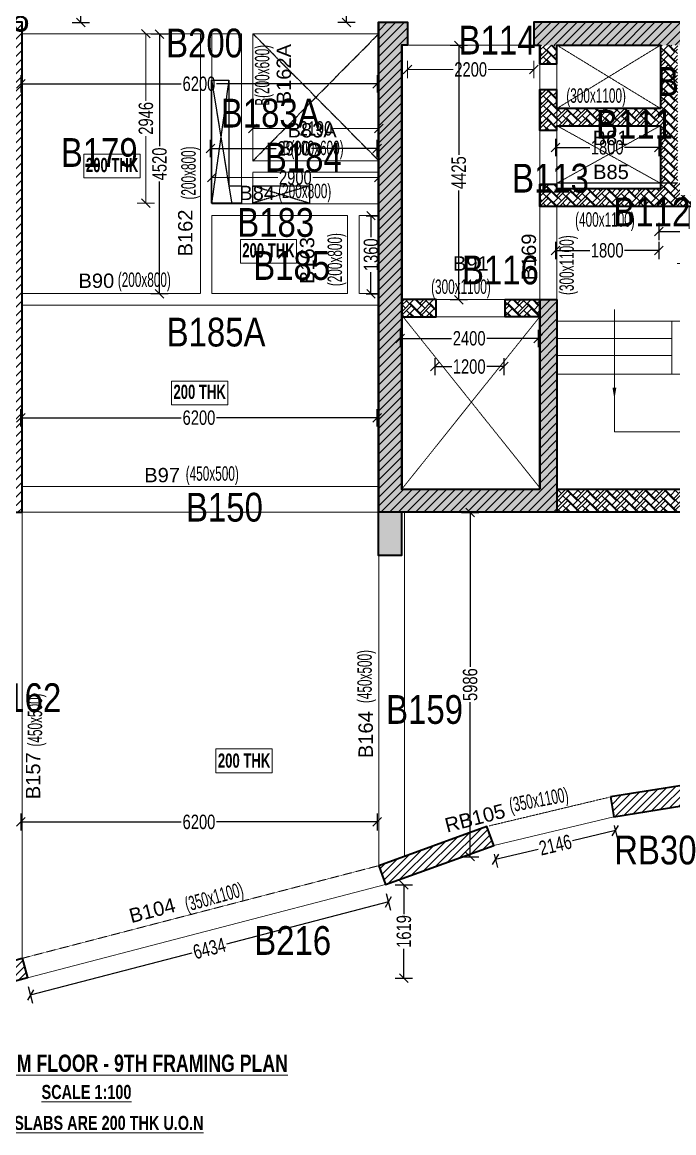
# Model space of a CAD drawing. Header units: millimetres. Extents: x 1 to 72184, y 68 to 60126.
# Drawn here: x 35410 to 46742, y 342 to 19661 of the extents above; entities that cross this region are included whole.
import ezdxf
from ezdxf.enums import TextEntityAlignment as Align

# ---------------------------------------------------------------- set-up
doc = ezdxf.new("R2010")
doc.units = ezdxf.units.MM
doc.linetypes.add('HIDDEN', pattern=[0.375, 0.25, -0.125])
for name, color, linetype, lineweight in [('A-ANNO-DIMS', 8, 'Continuous', 15), ('A-DETL-MISC', 35, 'Continuous', 15), ('A-FLOR-IDEN', 11, 'Continuous', 9), ('A-HIDD-ABVE', 8, 'HIDDEN', 20), ('G-ANNO-TEXT', 231, 'Continuous', 9), ('S-BEAM', 7, 'Continuous', 18), ('S-BEAM-IDEN', 2, 'Continuous', 9), ('S-COL HATCH', 9, 'Continuous', 0), ('S-COLS', 5, 'Continuous', 35)]:
    doc.layers.add(name, color=color, linetype=linetype, lineweight=lineweight)
for name, color, linetype in [('Abhinav working', 6, 'Continuous'), ('Beam Nos', 7, 'Continuous'), ('changes', 7, 'Continuous'), ('CUTOUT', 4, 'Continuous')]:
    doc.layers.add(name, color=color, linetype=linetype)
doc.styles.add('Dim.s & Anno.(Misc.)', font='ARIALN.TTF')
doc.styles.add('SC-BBS1', font='SansSerif')
doc.styles.add('SOBHA', font='swisscl.ttf')
doc.styles.add('Swis721 LtCn BT', font='swisscl.ttf', dxfattribs={"width": 0.9, "height": 233.355162})
doc.styles.add('Swis721 LtCn BT_2', font='swisscl.ttf', dxfattribs={"height": 244.992296})
doc.styles.add('Swis721 LtCn BT_B', font='', dxfattribs={"width": 0.9, "height": 246.918336})
doc.styles.get('Swis721 LtCn BT_B').set_extended_font_data('Swis721 LtCn BT', bold=True)
doc.dimstyles.new('A-GFC-100', dxfattribs={"dimscale": 100, "dimtxt": 1.75, "dimasz": 1.5, "dimexe": 1.5, "dimexo": 0, "dimgap": 1, "dimtad": 1, "dimdsep": 46, "dimtxsty": 'Dim.s & Anno.(Misc.)', "dimblk": 'ARCHTICK', "dimcen": 0, "dimdle": 1.5, "dimclrd": 256, "dimclre": 8, "dimclrt": 6, "dimazin": 2, "dimtfac": 1, "dimtix": 1, "dimtmove": 2, "dimatfit": 3, "dimfxl": 1, "dimtolj": 1, "dimlwd": -1, "dimlwe": 9, "dimarcsym": 0})
doc.dimstyles.new('S-100', dxfattribs={"dimscale": 100, "dimtxt": 2.5, "dimasz": 1.5, "dimexe": 1.5, "dimexo": 1.5, "dimgap": 0.1, "dimtad": 0, "dimdec": 0, "dimrnd": 0.0005, "dimzin": 0, "dimdsep": 46, "dimtxsty": 'SOBHA', "dimblk": 'OBLIQUE', "dimcen": 0.09, "dimclrd": 8, "dimclre": 8, "dimclrt": 6, "dimadec": 0, "dimazin": 0, "dimtfac": 1, "dimtdec": 0, "dimtofl": 0, "dimtmove": 0, "dimatfit": 3, "dimfxl": 1.5, "dimfxlon": 1, "dimtolj": 1, "dimtzin": 0, "dimlwd": -1, "dimlwe": -1, "dimarcsym": 0})
pattern_1 = [(45, (-31699446.87, 20890861.25), (-75.1300955, 75.1300955), [])]
pattern_2 = [(45, (-31794446.86, 20734809.75), (0, 169.7056275), [360, -120]), (135, (-31794362, 20734894.6), (1e-14, 169.7056275), [360, -120])]
pattern_3 = [(45, (-31802317.5, 20729084.55), (0, 169.7056275), [360, -120]), (135, (-31802232.65, 20729169.4), (1e-14, 169.7056275), [360, -120])]
pattern_4 = [(45, (-31215772.29, 20872216.62), (-66.29126074, 66.29126074), [])]

# ---------------------------------------------------------------- blocks, each defined once
blk = doc.blocks.new('A$Cd226b1b4')
at = {"layer": 'S-COL HATCH', "transparency": 33554687}
h = blk.add_hatch(dxfattribs=at)
h.set_pattern_fill('ANSI31', color=256, scale=850)
h.set_pattern_definition(pattern_1)
h.paths.add_polyline_path([(20725, 3700), (20425, 3700), (20425, 400), (20425, 0), (23125, 0), (23525, 0), (23525, 400), (23525, 400), (23525, 8525), (23025, 8525), (23025, 8125), (23125, 8125), (23125, 400), (23125, 400), (20725, 400), (20725, 400)])
h = blk.add_hatch(dxfattribs=at)
h.set_pattern_fill('ANSI31', color=256, scale=850)
h.set_pattern_definition(pattern_1)
h.paths.add_polyline_path([(32525, 3700), (32825, 3700), (32825, 400), (32825, 0), (30125, 0), (29725, 0), (29725, 400), (29725, 400), (29725, 8525), (30225, 8525), (30225, 8125), (30125, 8125), (30125, 400), (30125, 400), (32525, 400), (32525, 400)])
h = blk.add_hatch(dxfattribs=at)
h.set_pattern_fill('ANSI31', color=256, scale=850)
h.set_pattern_definition(pattern_1)
h.paths.add_polyline_path([(36195, 8525), (32425, 8525), (32425, 8125), (36195, 8125)])
at = {"layer": 'S-COL HATCH'}
h = blk.add_hatch(dxfattribs=at)
h.set_pattern_fill('AR-HBONE', color=256, scale=30)
h.set_pattern_definition(pattern_2)
h.paths.add_polyline_path([(34925, 8125), (34625, 8125), (34625, 7025), (32825, 7025), (32825, 7350), (32525, 7350), (32525, 6648), (32825, 6648), (32825, 6725), (34625, 6725), (34625, 5625), (32825, 5625), (32825, 5703), (32525, 5703), (32525, 5325), (37145, 5325), (37145, 5725), (34925, 5725)])
h = blk.add_hatch(dxfattribs=at)
h.set_pattern_fill('AR-HBONE', color=256, scale=30)
h.set_pattern_definition(pattern_2)
h.paths.add_polyline_path([(32825, 8125), (32525, 8125), (32525, 7800), (32825, 7800)])
h = blk.add_hatch(dxfattribs=at)
h.set_pattern_fill('AR-HBONE', color=256, scale=30)
h.set_pattern_definition([(45, (-31794446.86, 20682880.75), (0, 169.7056275), [360, -120]), (135, (-31794362, 20682965.6), (1e-14, 169.7056275), [360, -120])])
h.paths.add_polyline_path([(32525, 3400), (32525, 3700), (31925, 3700), (31925, 3400)])
h.paths.add_polyline_path([(30725, 3400), (30725, 3700), (30125, 3700), (30125, 3400)])
h = blk.add_hatch(dxfattribs=at)
h.set_pattern_fill('AR-HBONE', color=256, scale=30)
h.set_pattern_definition(pattern_2)
h.paths.add_polyline_path([(40425, 400), (32825, 400), (32825, 0), (40425, 0)])
at = {"layer": 'S-COLS'}
for p, q in [((32525, 3700), (32525, 400)), ((32825, 3700), (32825, 400)), ((32825, 400), (32825, 0))]:
    blk.add_line(p, q, dxfattribs=at)
at = {"layer": 'S-COLS', "elevation": 0}
for points in [[(23525, 400), (23525, 8525), (23025, 8525), (23025, 8125), (23125, 8125), (23125, 400), (20725, 400)], [(29725, 400), (29725, 8525), (30225, 8525), (30225, 8125), (30125, 8125), (30125, 400), (32525, 400)], [(36195, 8525), (32425, 8525), (32425, 8125), (32525, 8125), (32525, 7800), (32825, 7800), (32825, 8125), (33725, 8125), (34625, 8125), (34625, 7025), (32825, 7025), (32825, 7350), (32525, 7350), (32525, 6648), (32825, 6648), (32825, 6725), (34625, 6725), (34625, 5625), (33725, 5625), (32825, 5625), (32825, 5703), (32525, 5703), (32525, 5325), (34625, 5325), (34625, 5325), (45779, 5325)], [(30125, 3400), (30725, 3400), (30725, 3700), (30125, 3700)], [(32525, 3400), (31925, 3400), (31925, 3700), (32825, 3700)], [(23125, 0), (23125, 0), (23525, 0), (23525, 400)], [(30125, 0), (30125, 0), (29725, 0), (29725, 400)], [(32825, 400), (40425, 400), (40425, 0), (30125, 0)]]:
    blk.add_lwpolyline(points, dxfattribs=at)
blk = doc.blocks.new('A$Cbe320e20')
at = {"layer": 'S-COL HATCH', "transparency": 33554687}
h = blk.add_hatch(color=256, dxfattribs=at)
h.dxf.hatch_style = 1
h.paths.add_polyline_path([(24654, -2025), (24954, -2025), (24954, -5325), (24954, -5725), (22254, -5725), (22254, -6475), (21854, -6475), (21854, -5325), (21854, -5325), (21854, 2800), (22354, 2800), (22354, 2400), (22254, 2400), (22254, -5325), (22254, -5325), (24654, -5325), (24654, -5325)])
h = blk.add_hatch(color=256, dxfattribs=at)
h.dxf.hatch_style = 1
h.paths.add_polyline_path([(28324, 2800), (24554, 2800), (24554, 2400), (28324, 2400)])
at = {"layer": 'S-COL HATCH'}
h = blk.add_hatch(dxfattribs=at)
h.set_pattern_fill('AR-HBONE', color=256, scale=30)
h.set_pattern_definition(pattern_3)
h.paths.add_polyline_path([(27054, 2400), (26754, 2400), (26754, 1300), (24954, 1300), (24954, 1625), (24654, 1625), (24654, 922), (24954, 922), (24954, 1000), (26754, 1000), (26754, -100), (24954, -100), (24954, -23), (24654, -23), (24654, -400), (29274, -400), (29274, 0), (27054, 0)])
h = blk.add_hatch(dxfattribs=at)
h.set_pattern_fill('AR-HBONE', color=256, scale=30)
h.set_pattern_definition(pattern_3)
h.paths.add_polyline_path([(24954, 2400), (24654, 2400), (24654, 2075), (24954, 2075)])
h = blk.add_hatch(dxfattribs=at)
h.set_pattern_fill('AR-HBONE', color=256, scale=30)
h.set_pattern_definition([(45, (-31802317.5, 20677155.55), (0, 169.7056275), [360, -120]), (135, (-31802232.65, 20677240.4), (1e-14, 169.7056275), [360, -120])])
h.paths.add_polyline_path([(24654, -2325), (24654, -2025), (24054, -2025), (24054, -2325)])
h.paths.add_polyline_path([(22854, -2325), (22854, -2025), (22254, -2025), (22254, -2325)])
h = blk.add_hatch(dxfattribs=at)
h.set_pattern_fill('AR-HBONE', color=256, scale=30)
h.set_pattern_definition(pattern_3)
h.paths.add_polyline_path([(32554, -5325), (24954, -5325), (24954, -5725), (32554, -5725)])
at = {"layer": 'S-COLS'}
for p, q in [((24654, -2025), (24654, -5325)), ((24954, -2025), (24954, -5325)), ((24954, -5325), (24954, -5725))]:
    blk.add_line(p, q, dxfattribs=at)
for points in [[(21854, -5325), (21854, 2800), (22354, 2800), (22354, 2400), (22254, 2400), (22254, -5325), (24654, -5325)], [(28324, 2800), (24554, 2800), (24554, 2400), (24654, 2400), (24654, 2075), (24954, 2075), (24954, 2400), (25854, 2400), (26754, 2400), (26754, 1300), (24954, 1300), (24954, 1625), (24654, 1625), (24654, 922), (24954, 922), (24954, 1000), (26754, 1000), (26754, -100), (25854, -100), (24954, -100), (24954, -23), (24654, -23), (24654, -400), (26754, -400), (26754, -400), (37909, -400)], [(22254, -2325), (22854, -2325), (22854, -2025), (22254, -2025)], [(24654, -2325), (24054, -2325), (24054, -2025), (24954, -2025)], [(22254, -5725), (22254, -6475), (21854, -6475), (21854, -5325)], [(24954, -5325), (32554, -5325), (32554, -5725), (22254, -5725)]]:
    blk.add_lwpolyline(points, dxfattribs=at)
blk = doc.blocks.new('_ARCHTICK')
at = {"color": 0, "linetype": 'ByBlock', "const_width": 0.15}
blk.add_lwpolyline([(-0.5, -0.5), (0.5, 0.5)], dxfattribs=at)
blk = doc.blocks.new('A$Cf6edaa24')
at = {"layer": 'CUTOUT', "color": 8, "linetype": 'HIDDEN'}
for p, q in [((25325, -6245), (24340, -6545)), ((24340, -6245), (25325, -6545))]:
    blk.add_line(p, q, dxfattribs=at)
at = {"layer": 'CUTOUT', "elevation": 0}
blk.add_lwpolyline([(23620, -4405), (23920, -4405), (23920, -6245), (24140, -6245), (24140, -6545), (23620, -6545), (23620, -4405)], dxfattribs=at)
at = {"layer": 'CUTOUT', "color": 8, "linetype": 'HIDDEN', "elevation": 0}
for points in [[(23620, -4405), (23969, -6545)], [(23920, -4405), (23620, -6545)]]:
    blk.add_lwpolyline(points, dxfattribs=at)
at = {"layer": 'CUTOUT', "elevation": 0}
blk.add_lwpolyline([(24340, -6245), (25325, -6245), (25325, -6545), (24340, -6545)], close=True, dxfattribs=at)
blk = doc.blocks.new('_OBLIQUE')
at = {"color": 0, "linetype": 'ByBlock'}
blk.add_line((-0.5, -0.5), (0.5, 0.5), dxfattribs=at)
blk = doc.blocks.new('*D368')
at = {"layer": 'Abhinav working', "color": 8, "transparency": 16777216}
for p, q in [((46484, 16171), (46484, 15871)), ((49004, 16171), (49004, 15871)), ((46484, 16021), (47437, 16021)), ((49004, 16021), (48050, 16021))]:
    blk.add_line(p, q, dxfattribs=at)
at = {"layer": 'Defpoints', "color": 0, "transparency": 16777216}
for p in [(46484, 16456), (49004, 16456), (49004, 16021)]:
    blk.add_point(p, dxfattribs=at)
at = {"layer": 'Abhinav working', "color": 8, "transparency": 16777216, "xscale": 150, "yscale": 150, "zscale": 150, "rotation": 180}
blk.add_blockref('_OBLIQUE', (46484, 16021), dxfattribs=at)
at = {"layer": 'Abhinav working', "color": 8, "transparency": 16777216, "xscale": 150, "yscale": 150, "zscale": 150}
blk.add_blockref('_OBLIQUE', (49004, 16021), dxfattribs=at)
at = {"layer": 'Abhinav working', "color": 6, "transparency": 16777216, "insert": (47744, 16021), "char_height": 250, "attachment_point": 5, "style": 'SOBHA'}
blk.add_mtext('\\A1;2520', dxfattribs=at)
blk = doc.blocks.new('*D370')
at = {"layer": 'Abhinav working', "color": 8, "transparency": 16777216}
for p, q in [((44684, 17634), (44684, 17334)), ((46484, 17634), (46484, 17334)), ((44684, 17484), (45280, 17484)), ((46484, 17484), (45888, 17484))]:
    blk.add_line(p, q, dxfattribs=at)
at = {"layer": 'Defpoints', "color": 0, "transparency": 16777216}
for p in [(44684, 17856), (46484, 17856), (46484, 17484)]:
    blk.add_point(p, dxfattribs=at)
at = {"layer": 'Abhinav working', "color": 8, "transparency": 16777216, "xscale": 150, "yscale": 150, "zscale": 150, "rotation": 180}
blk.add_blockref('_OBLIQUE', (44684, 17484), dxfattribs=at)
at = {"layer": 'Abhinav working', "color": 8, "transparency": 16777216, "xscale": 150, "yscale": 150, "zscale": 150}
blk.add_blockref('_OBLIQUE', (46484, 17484), dxfattribs=at)
at = {"layer": 'Abhinav working', "color": 6, "transparency": 16777216, "insert": (45584, 17484), "char_height": 250, "attachment_point": 5, "style": 'SOBHA'}
blk.add_mtext('\\A1;1800', dxfattribs=at)
blk = doc.blocks.new('*D371')
at = {"layer": 'Abhinav working', "color": 8, "transparency": 16777216}
for p, q in [((44684, 15842), (44684, 15542)), ((46484, 15842), (46484, 15542)), ((44684, 15692), (45280, 15692)), ((46484, 15692), (45888, 15692))]:
    blk.add_line(p, q, dxfattribs=at)
at = {"layer": 'Defpoints', "color": 0, "transparency": 16777216}
for p in [(44684, 16456), (46484, 16456), (46484, 15692)]:
    blk.add_point(p, dxfattribs=at)
at = {"layer": 'Abhinav working', "color": 8, "transparency": 16777216, "xscale": 150, "yscale": 150, "zscale": 150, "rotation": 180}
blk.add_blockref('_OBLIQUE', (44684, 15692), dxfattribs=at)
at = {"layer": 'Abhinav working', "color": 8, "transparency": 16777216, "xscale": 150, "yscale": 150, "zscale": 150}
blk.add_blockref('_OBLIQUE', (46484, 15692), dxfattribs=at)
at = {"layer": 'Abhinav working', "color": 6, "transparency": 16777216, "insert": (45584, 15692), "char_height": 250, "attachment_point": 5, "style": 'SOBHA'}
blk.add_mtext('\\A1;1800', dxfattribs=at)
blk = doc.blocks.new('*D372')
at = {"layer": 'Abhinav working', "color": 8, "transparency": 16777216}
for p, q in [((43153, 19256), (42853, 19256)), ((43003, 19256), (43003, 17352)), ((43003, 14831), (43003, 16736)), ((43153, 14831), (42853, 14831))]:
    blk.add_line(p, q, dxfattribs=at)
at = {"layer": 'Defpoints', "color": 0, "transparency": 16777216}
for p in [(44684, 19256), (43003, 14831), (44684, 14831)]:
    blk.add_point(p, dxfattribs=at)
at = {"layer": 'Abhinav working', "color": 8, "transparency": 16777216, "xscale": 150, "yscale": 150, "zscale": 150}
for p, rotation in [((43003, 19256), 90), ((43003, 14831), 270)]:
    blk.add_blockref('_OBLIQUE', p, dxfattribs=dict(at, rotation=rotation))
at = {"layer": 'Abhinav working', "color": 6, "transparency": 16777216, "insert": (43003, 17044), "char_height": 250, "attachment_point": 5, "rotation": 90, "style": 'SOBHA'}
blk.add_mtext('\\A1;4425', dxfattribs=at)
blk = doc.blocks.new('*D373')
at = {"layer": 'Abhinav working', "color": 8, "transparency": 16777216}
for p, q in [((41984, 14311), (41984, 14011)), ((44384, 14311), (44384, 14011)), ((41984, 14161), (42877, 14161)), ((44384, 14161), (43490, 14161))]:
    blk.add_line(p, q, dxfattribs=at)
at = {"layer": 'Defpoints', "color": 0, "transparency": 16777216}
for p in [(41984, 14831), (44384, 14831), (44384, 14161)]:
    blk.add_point(p, dxfattribs=at)
at = {"layer": 'Abhinav working', "color": 8, "transparency": 16777216, "xscale": 150, "yscale": 150, "zscale": 150}
for p, rotation in [((41984, 14161), 180.0002046382624), ((44384, 14161), 0.0002046382623449)]:
    blk.add_blockref('_OBLIQUE', p, dxfattribs=dict(at, rotation=rotation))
at = {"layer": 'Abhinav working', "color": 6, "transparency": 16777216, "insert": (43184, 14161), "char_height": 250, "attachment_point": 5, "rotation": 0.0002, "style": 'SOBHA'}
blk.add_mtext('\\A1;2400', dxfattribs=at)
blk = doc.blocks.new('*D399')
at = {"layer": 'Abhinav working', "color": 8, "transparency": 16777216}
for p, q in [((35384, 12631), (35384, 12931)), ((35384, 12781), (38177, 12781)), ((41584, 12781), (38791, 12781)), ((41584, 12631), (41584, 12931))]:
    blk.add_line(p, q, dxfattribs=at)
at = {"layer": 'Defpoints', "color": 0, "transparency": 16777216}
for p in [(41584, 12781), (35384, 11581), (41584, 11581)]:
    blk.add_point(p, dxfattribs=at)
at = {"layer": 'Abhinav working', "color": 8, "transparency": 16777216, "xscale": 150, "yscale": 150, "zscale": 150, "rotation": 180}
blk.add_blockref('_OBLIQUE', (35384, 12781), dxfattribs=at)
at = {"layer": 'Abhinav working', "color": 8, "transparency": 16777216, "xscale": 150, "yscale": 150, "zscale": 150}
blk.add_blockref('_OBLIQUE', (41584, 12781), dxfattribs=at)
at = {"layer": 'Abhinav working', "color": 6, "transparency": 16777216, "insert": (38484, 12781), "char_height": 250, "attachment_point": 5, "style": 'SOBHA'}
blk.add_mtext('\\A1;6200', dxfattribs=at)
blk = doc.blocks.new('*D403')
at = {"layer": 'Abhinav working', "color": 8, "transparency": 16777216}
for p, q in [((43051, 11131), (43351, 11131)), ((43201, 11131), (43201, 8445)), ((43201, 5145), (43201, 7831)), ((43051, 5145), (43351, 5145))]:
    blk.add_line(p, q, dxfattribs=at)
at = {"layer": 'Defpoints', "color": 0, "transparency": 16777216}
for p in [(42034, 11131), (43201, 11131), (42034, 5145, 0)]:
    blk.add_point(p, dxfattribs=at)
at = {"layer": 'Abhinav working', "color": 8, "transparency": 16777216, "xscale": 150, "yscale": 150, "zscale": 150}
for p, rotation in [((43201, 11131), 90), ((43201, 5145), 270)]:
    blk.add_blockref('_OBLIQUE', p, dxfattribs=dict(at, rotation=rotation))
at = {"layer": 'Abhinav working', "color": 6, "transparency": 16777216, "insert": (43201, 8138), "char_height": 250, "attachment_point": 5, "rotation": 90, "style": 'SOBHA'}
blk.add_mtext('\\A1;5986', dxfattribs=at)
blk = doc.blocks.new('*D404')
at = {"layer": 'Abhinav working', "color": 8, "transparency": 16777216}
for p, q in [((35384, 5899), (35384, 5599)), ((41584, 5899), (41584, 5599)), ((35384, 5749), (38177, 5749)), ((41584, 5749), (38791, 5749))]:
    blk.add_line(p, q, dxfattribs=at)
at = {"layer": 'Defpoints', "color": 0, "transparency": 16777216}
for p in [(35384, 6281), (41584, 6281), (35384, 5749)]:
    blk.add_point(p, dxfattribs=at)
at = {"layer": 'Abhinav working', "color": 8, "transparency": 16777216, "xscale": 150, "yscale": 150, "zscale": 150, "rotation": 180}
blk.add_blockref('_OBLIQUE', (35384, 5749), dxfattribs=at)
at = {"layer": 'Abhinav working', "color": 8, "transparency": 16777216, "xscale": 150, "yscale": 150, "zscale": 150}
blk.add_blockref('_OBLIQUE', (41584, 5749), dxfattribs=at)
at = {"layer": 'Abhinav working', "color": 6, "transparency": 16777216, "insert": (38484, 5749), "char_height": 250, "attachment_point": 5, "style": 'SOBHA'}
blk.add_mtext('\\A1;6200', dxfattribs=at)
blk = doc.blocks.new('*D418')
at = {"layer": 'Abhinav working', "color": 8, "transparency": 16777216}
for p, q in [((36280, 21656), (36580, 21656)), ((36430, 21656), (36430, 20963)), ((36430, 19656), (36430, 20350)), ((36280, 19656), (36580, 19656))]:
    blk.add_line(p, q, dxfattribs=at)
at = {"layer": 'Defpoints', "color": 0, "transparency": 16777216}
for p in [(35384, 21656), (36430, 21656), (35384, 19656)]:
    blk.add_point(p, dxfattribs=at)
at = {"layer": 'Abhinav working', "color": 8, "transparency": 16777216, "xscale": 150, "yscale": 150, "zscale": 150}
for p, rotation in [((36430, 21656), 90), ((36430, 19656), 270)]:
    blk.add_blockref('_OBLIQUE', p, dxfattribs=dict(at, rotation=rotation))
at = {"layer": 'Abhinav working', "color": 6, "transparency": 16777216, "insert": (36430, 20656), "char_height": 250, "attachment_point": 5, "rotation": 90, "style": 'SOBHA'}
blk.add_mtext('\\A1;2000', dxfattribs=at)
blk = doc.blocks.new('*D419')
at = {"layer": 'Abhinav working', "color": 8, "transparency": 16777216}
for p, q in [((35384, 18739), (35384, 18439)), ((35384, 18589), (38177, 18589)), ((41584, 18589), (38791, 18589)), ((41584, 18739), (41584, 18439))]:
    blk.add_line(p, q, dxfattribs=at)
at = {"layer": 'Defpoints', "color": 0, "transparency": 16777216}
for p in [(35384, 19206), (41584, 19206), (41584, 18589)]:
    blk.add_point(p, dxfattribs=at)
at = {"layer": 'Abhinav working', "color": 8, "transparency": 16777216, "xscale": 150, "yscale": 150, "zscale": 150, "rotation": 180}
blk.add_blockref('_OBLIQUE', (35384, 18589), dxfattribs=at)
at = {"layer": 'Abhinav working', "color": 8, "transparency": 16777216, "xscale": 150, "yscale": 150, "zscale": 150}
blk.add_blockref('_OBLIQUE', (41584, 18589), dxfattribs=at)
at = {"layer": 'Abhinav working', "color": 6, "transparency": 16777216, "insert": (38484, 18589), "char_height": 250, "attachment_point": 5, "style": 'SOBHA'}
blk.add_mtext('\\A1;6200', dxfattribs=at)
blk = doc.blocks.new('*D420')
at = {"layer": 'Abhinav working', "color": 8, "transparency": 16777216}
for p, q in [((41201, 21656), (40901, 21656)), ((41051, 21656), (41051, 20963)), ((41051, 19656), (41051, 20350)), ((41201, 19656), (40901, 19656))]:
    blk.add_line(p, q, dxfattribs=at)
at = {"layer": 'Defpoints', "color": 0, "transparency": 16777216}
for p in [(41051, 21656), (41584, 21656), (41584, 19656)]:
    blk.add_point(p, dxfattribs=at)
at = {"layer": 'Abhinav working', "color": 8, "transparency": 16777216, "xscale": 150, "yscale": 150, "zscale": 150}
for p, rotation in [((41051, 21656), 90), ((41051, 19656), 270)]:
    blk.add_blockref('_OBLIQUE', p, dxfattribs=dict(at, rotation=rotation))
at = {"layer": 'Abhinav working', "color": 6, "transparency": 16777216, "insert": (41051, 20656), "char_height": 250, "attachment_point": 5, "rotation": 90, "style": 'SOBHA'}
blk.add_mtext('\\A1;2000', dxfattribs=at)
blk = doc.blocks.new('*D436')
at = {"layer": 'Abhinav working', "color": 8, "transparency": 16777216}
for p, q in [((41899, 4653), (42199, 4653)), ((42049, 4653), (42049, 4147)), ((42049, 3034), (42049, 3540)), ((41899, 3034), (42199, 3034))]:
    blk.add_line(p, q, dxfattribs=at)
at = {"layer": 'Defpoints', "color": 0, "transparency": 16777216}
for p in [(41703, 4653, 0), (42049, 4653), (35476, 3034, 0)]:
    blk.add_point(p, dxfattribs=at)
at = {"layer": 'Abhinav working', "color": 8, "transparency": 16777216, "xscale": 150, "yscale": 150, "zscale": 150}
for p, rotation in [((42049, 4653), 90), ((42049, 3034), 270)]:
    blk.add_blockref('_OBLIQUE', p, dxfattribs=dict(at, rotation=rotation))
at = {"layer": 'Abhinav working', "color": 6, "transparency": 16777216, "insert": (42049, 3844), "char_height": 250, "attachment_point": 5, "rotation": 90, "style": 'SOBHA'}
blk.add_mtext('\\A1;1619', dxfattribs=at)
blk = doc.blocks.new('*D437')
at = {"layer": 'Abhinav working', "color": 8, "transparency": 16777216}
for p, q in [((41742, 4503), (41818, 4213)), ((41780, 4358), (38965, 3626)), ((35553, 2739), (38368, 3471)), ((35515, 2884), (35590, 2594))]:
    blk.add_line(p, q, dxfattribs=at)
at = {"layer": 'Defpoints', "color": 0, "transparency": 16777216}
for p in [(41703, 4653, 0), (35476, 3034, 0), (35553, 2739)]:
    blk.add_point(p, dxfattribs=at)
at = {"layer": 'Abhinav working', "color": 8, "transparency": 16777216, "xscale": 150, "yscale": 150, "zscale": 150}
for p, rotation in [((41780, 4358), 14.57455041144773), ((35553, 2739), 194.5745504114477)]:
    blk.add_blockref('_OBLIQUE', p, dxfattribs=dict(at, rotation=rotation))
at = {"layer": 'Abhinav working', "color": 6, "transparency": 16777216, "insert": (38666, 3549), "char_height": 250, "attachment_point": 5, "rotation": 14.5746, "style": 'SOBHA'}
blk.add_mtext('\\A1;6434', dxfattribs=at)
blk = doc.blocks.new('*D438')
at = {"layer": 'Abhinav working', "color": 8, "transparency": 16777216}
for p, q in [((45706, 5687), (45762, 5452)), ((45727, 5598), (44982, 5420)), ((43640, 5100), (44385, 5278)), ((43619, 5188), (43675, 4954))]:
    blk.add_line(p, q, dxfattribs=at)
at = {"layer": 'Defpoints', "color": 0, "transparency": 16777216}
for p in [(45671, 5833, 0), (45727, 5598), (43584, 5334, 0)]:
    blk.add_point(p, dxfattribs=at)
at = {"layer": 'Abhinav working', "color": 8, "transparency": 16777216, "xscale": 150, "yscale": 150, "zscale": 150}
for p, rotation in [((45727, 5598), 13.43159642924653), ((43640, 5100), 193.4315964292465)]:
    blk.add_blockref('_OBLIQUE', p, dxfattribs=dict(at, rotation=rotation))
at = {"layer": 'Abhinav working', "color": 6, "transparency": 16777216, "insert": (44683, 5349), "char_height": 250, "attachment_point": 5, "rotation": 13.4316, "style": 'SOBHA'}
blk.add_mtext('\\A1;2146', dxfattribs=at)
blk = doc.blocks.new('*D494')
at = {"layer": 'Abhinav working', "color": 8, "transparency": 16777216}
for p, q in [((42584, 13820), (42584, 13520)), ((43784, 13820), (43784, 13520)), ((42584, 13670), (42880, 13670)), ((43784, 13670), (43488, 13670))]:
    blk.add_line(p, q, dxfattribs=at)
at = {"layer": 'Defpoints', "color": 0, "transparency": 16777216}
for p in [(42584, 14531), (43784, 14531), (43784, 13670)]:
    blk.add_point(p, dxfattribs=at)
at = {"layer": 'Abhinav working', "color": 8, "transparency": 16777216, "xscale": 150, "yscale": 150, "zscale": 150}
for p, rotation in [((42584, 13670), 179.9968206195366), ((43784, 13670), 359.9968206195366)]:
    blk.add_blockref('_OBLIQUE', p, dxfattribs=dict(at, rotation=rotation))
at = {"layer": 'Abhinav working', "color": 6, "transparency": 16777216, "insert": (43184, 13670), "char_height": 250, "attachment_point": 5, "rotation": 359.9968, "style": 'SOBHA'}
blk.add_mtext('\\A1;1200', dxfattribs=at)
blk = doc.blocks.new('*D306')
at = {"layer": 'Abhinav working', "color": 8, "transparency": 16777216}
for p, q in [((37948, 19456), (37648, 19456)), ((37798, 19456), (37798, 17505)), ((37798, 14936), (37798, 16888)), ((37948, 14936), (37648, 14936))]:
    blk.add_line(p, q, dxfattribs=at)
at = {"layer": 'Defpoints', "color": 0, "transparency": 16777216}
for p in [(38484, 19456), (37798, 14936), (38484, 14936)]:
    blk.add_point(p, dxfattribs=at)
at = {"layer": 'Abhinav working', "color": 8, "transparency": 16777216, "xscale": 150, "yscale": 150, "zscale": 150}
for p, rotation in [((37798, 19456), 89.99983573588266), ((37798, 14936), 269.9998357358827)]:
    blk.add_blockref('_OBLIQUE', p, dxfattribs=dict(at, rotation=rotation))
at = {"layer": 'Abhinav working', "color": 6, "transparency": 16777216, "insert": (37798, 17196), "char_height": 250, "attachment_point": 5, "rotation": 89.9998, "style": 'SOBHA'}
blk.add_mtext('\\A1;4520', dxfattribs=at)
blk = doc.blocks.new('*D307')
at = {"layer": 'Abhinav working', "color": 8, "transparency": 16777216}
for p, q in [((38684, 17314), (38684, 17614)), ((41584, 17314), (41584, 17614)), ((38684, 17464), (39827, 17464)), ((41584, 17464), (40440, 17464))]:
    blk.add_line(p, q, dxfattribs=at)
at = {"layer": 'Defpoints', "color": 0, "transparency": 16777216}
for p in [(41584, 17464), (38684, 16496), (41584, 16496)]:
    blk.add_point(p, dxfattribs=at)
at = {"layer": 'Abhinav working', "color": 8, "transparency": 16777216, "xscale": 150, "yscale": 150, "zscale": 150, "rotation": 180}
blk.add_blockref('_OBLIQUE', (38684, 17464), dxfattribs=at)
at = {"layer": 'Abhinav working', "color": 8, "transparency": 16777216, "xscale": 150, "yscale": 150, "zscale": 150}
blk.add_blockref('_OBLIQUE', (41584, 17464), dxfattribs=at)
at = {"layer": 'Abhinav working', "color": 6, "transparency": 16777216, "insert": (40134, 17464), "char_height": 250, "attachment_point": 5, "style": 'SOBHA'}
blk.add_mtext('\\A1;2900', dxfattribs=at)
blk = doc.blocks.new('*D308')
at = {"layer": 'Abhinav working', "color": 8, "transparency": 16777216}
for p, q in [((41394, 16296), (41626, 16296)), ((41476, 16296), (41476, 15920)), ((41476, 14936), (41476, 15312)), ((41394, 14936), (41626, 14936))]:
    blk.add_line(p, q, dxfattribs=at)
at = {"layer": 'Defpoints', "color": 0, "transparency": 16777216}
for p in [(41244, 16296), (41244, 14936), (41476, 14936)]:
    blk.add_point(p, dxfattribs=at)
at = {"layer": 'Abhinav working', "color": 8, "transparency": 16777216, "xscale": 150, "yscale": 150, "zscale": 150}
for p, rotation in [((41476, 16296), 90), ((41476, 14936), 270)]:
    blk.add_blockref('_OBLIQUE', p, dxfattribs=dict(at, rotation=rotation))
at = {"layer": 'Abhinav working', "color": 6, "transparency": 16777216, "insert": (41476, 15616), "char_height": 250, "attachment_point": 5, "rotation": 90, "style": 'SOBHA'}
blk.add_mtext('\\A1;1360', dxfattribs=at)
blk = doc.blocks.new('*D558')
at = {"layer": 'Defpoints', "color": 0, "transparency": 16777216}
for p in [(42110, 19262), (44310, 19262), (42110, 18838)]:
    blk.add_point(p, dxfattribs=at)
at = {"layer": 'S-BEAM-IDEN', "color": 8, "transparency": 16777216}
for p, q in [((42110, 18988), (42110, 18688)), ((44310, 18988), (44310, 18688)), ((42110, 18838), (42903, 18838)), ((44310, 18838), (43516, 18838))]:
    blk.add_line(p, q, dxfattribs=at)
at = {"layer": 'S-BEAM-IDEN', "color": 8, "transparency": 16777216, "xscale": 150, "yscale": 150, "zscale": 150, "rotation": 180}
blk.add_blockref('_OBLIQUE', (42110, 18838), dxfattribs=at)
at = {"layer": 'S-BEAM-IDEN', "color": 8, "transparency": 16777216, "xscale": 150, "yscale": 150, "zscale": 150}
blk.add_blockref('_OBLIQUE', (44310, 18838), dxfattribs=at)
at = {"layer": 'S-BEAM-IDEN', "color": 6, "transparency": 16777216, "insert": (43210, 18838), "char_height": 250, "attachment_point": 5, "style": 'SOBHA'}
blk.add_mtext('\\A1;2200', dxfattribs=at)
blk = doc.blocks.new('*D563')
at = {"layer": 'Defpoints', "color": 0, "transparency": 16777216}
for p in [(41610, 16960), (38710, 16502), (41610, 16502)]:
    blk.add_point(p, dxfattribs=at)
at = {"layer": 'S-BEAM-IDEN', "color": 8, "transparency": 16777216}
for p, q in [((38710, 16810), (38710, 17110)), ((41610, 16810), (41610, 17110)), ((38710, 16960), (39853, 16960)), ((41610, 16960), (40466, 16960))]:
    blk.add_line(p, q, dxfattribs=at)
at = {"layer": 'S-BEAM-IDEN', "color": 8, "transparency": 16777216, "xscale": 150, "yscale": 150, "zscale": 150, "rotation": 180}
blk.add_blockref('_OBLIQUE', (38710, 16960), dxfattribs=at)
at = {"layer": 'S-BEAM-IDEN', "color": 8, "transparency": 16777216, "xscale": 150, "yscale": 150, "zscale": 150}
blk.add_blockref('_OBLIQUE', (41610, 16960), dxfattribs=at)
at = {"layer": 'S-BEAM-IDEN', "color": 6, "transparency": 16777216, "insert": (40160, 16960), "char_height": 250, "attachment_point": 5, "style": 'SOBHA'}
blk.add_mtext('\\A1;2900', dxfattribs=at)
blk = doc.blocks.new('*D312')
at = {"layer": 'Defpoints', "color": 0, "transparency": 16777216}
for p in [(39223, 19462), (37562, 16516), (39223, 16516, 0)]:
    blk.add_point(p, dxfattribs=at)
at = {"layer": 'S-BEAM-IDEN', "color": 8, "transparency": 16777216}
for p, q in [((37712, 19462), (37412, 19462)), ((37562, 19462), (37562, 18295)), ((37562, 16516), (37562, 17682)), ((37712, 16516), (37412, 16516))]:
    blk.add_line(p, q, dxfattribs=at)
at = {"layer": 'S-BEAM-IDEN', "color": 8, "transparency": 16777216, "xscale": 150, "yscale": 150, "zscale": 150}
for p, rotation in [((37562, 19462), 90), ((37562, 16516), 270)]:
    blk.add_blockref('_OBLIQUE', p, dxfattribs=dict(at, rotation=rotation))
at = {"layer": 'S-BEAM-IDEN', "color": 6, "transparency": 16777216, "insert": (37562, 17989), "char_height": 250, "attachment_point": 5, "rotation": 90, "style": 'SOBHA'}
blk.add_mtext('\\A1;2946', dxfattribs=at)
blk = doc.blocks.new('*D564')
at = {"layer": 'Defpoints', "color": 0, "transparency": 16777216}
for p in [(39423, 17812), (39423, 17251, 0), (41613, 17251, 0)]:
    blk.add_point(p, dxfattribs=at)
at = {"layer": 'S-BEAM-IDEN', "color": 8, "transparency": 16777216}
for p, q in [((39423, 17662), (39423, 17962)), ((39423, 17812), (40212, 17812)), ((41613, 17812), (40825, 17812)), ((41613, 17662), (41613, 17962))]:
    blk.add_line(p, q, dxfattribs=at)
at = {"layer": 'S-BEAM-IDEN', "color": 8, "transparency": 16777216, "xscale": 150, "yscale": 150, "zscale": 150, "rotation": 180}
blk.add_blockref('_OBLIQUE', (39423, 17812), dxfattribs=at)
at = {"layer": 'S-BEAM-IDEN', "color": 8, "transparency": 16777216, "xscale": 150, "yscale": 150, "zscale": 150}
blk.add_blockref('_OBLIQUE', (41613, 17812), dxfattribs=at)
at = {"layer": 'S-BEAM-IDEN', "color": 6, "transparency": 16777216, "insert": (40518, 17812), "char_height": 250, "attachment_point": 5, "style": 'SOBHA'}
blk.add_mtext('\\A1;2190', dxfattribs=at)
blk = doc.blocks.new('A$C40398dd4')
at = {"layer": 'A-ANNO-DIMS', "ltscale": 500, "elevation": 0}
blk.add_lwpolyline([(5810, 1000), (6600, 1000), (6600, 1565)], dxfattribs=at)
at = {"layer": 'A-DETL-MISC'}
for p, q in [((2300, 4925), (2300, 2925)), ((2600, 4925), (2600, 2925)), ((2900, 4925), (2900, 2925)), ((3200, 4925), (3200, 2925)), ((3500, 4925), (3500, 2925)), ((3800, 4925), (3800, 2925)), ((4100, 4925), (4100, 2925)), ((4400, 4925), (4400, 2925)), ((4700, 4925), (4700, 2925)), ((5000, 4925), (5000, 2925)), ((5300, 4925), (5300, 2925)), ((2300, 0), (2300, 2000)), ((2600, 0), (2600, 2000)), ((2900, 0), (2900, 2000)), ((3200, 0), (3200, 2000)), ((3500, 0), (3500, 2000)), ((3800, 0), (3800, 2000)), ((4100, 0), (4100, 2000)), ((4400, 0), (4400, 2000)), ((4700, 0), (4700, 2000)), ((5000, 0), (5000, 2000)), ((5300, 0), (5300, 2000))]:
    blk.add_line(p, q, dxfattribs=at)
for points in [[(2000, 2925), (0, 2925)], [(5600, 2925), (7600, 2925)], [(2000, 2625), (0, 2625)], [(5600, 2625), (7600, 2625)], [(2000, 2325), (0, 2325)], [(5600, 2325), (7600, 2325)]]:
    blk.add_lwpolyline(points, dxfattribs=at)
blk.add_lwpolyline([(5600, 2925), (5600, 2000), (2000, 2000), (2000, 2925)], close=True, dxfattribs=at)
at = {"layer": 'A-DETL-MISC', "elevation": 0}
for points in [[(2000, 2000), (0, 2000)], [(5600, 2000), (7600, 2000)]]:
    blk.add_lwpolyline(points, dxfattribs=at)
at = {"layer": 'A-ANNO-DIMS', "ltscale": 500}
for points in [[(1688, 3925), (5510, 3925)], [(6600, 1565), (6600, 3126)], [(1988, 1000), (5810, 1000)]]:
    blk.add_leader(points, dimstyle='A-GFC-100', override={"dimasz": 2, "dimtad": 0, "dimfxl": 0.18, "dimarcsym": 1}, dxfattribs=at)

msp = doc.modelspace()

# ---------------------------------------------------------------- hatches: boundary and pattern name
at = {"layer": 'S-COL HATCH', "transparency": 33554687}
h = msp.add_hatch(dxfattribs=at)
h.set_pattern_fill('ANSI31', color=256, scale=750)
h.set_pattern_definition(pattern_4)
h.paths.add_polyline_path([(45641.4, 6183.3), (45697.1, 5837.8), (47671.6, 6155.9), (47616, 6501.5)])
h = msp.add_hatch(dxfattribs=at)
h.set_pattern_fill('ANSI31', color=256, scale=750)
h.set_pattern_definition(pattern_4)
h.paths.add_polyline_path([(43610, 5339.3), (43490.8, 5668.4), (41610.3, 4987.4), (41729.5, 4658.4)])
h = msp.add_hatch(dxfattribs=at)
h.set_pattern_fill('ANSI31', color=256, scale=750)
h.set_pattern_definition([(45, (-31343257.79, 20900885.62), (-66.29126074, 66.29126074), [])])
h.paths.add_polyline_path([(33441.7, 2787.5), (34581, 2787.5), (35502.1, 3039.2), (35409.9, 3376.9), (34534, 3137.5), (33441.7, 3137.5)])

# ---------------------------------------------------------------- linework, layer by layer
at = {"layer": 'A-FLOR-IDEN', "color": 8, "flags": 128}
for points in [[(37461.7, 17365), (37461.7, 16953.2), (36484.2, 16953.2), (36484.2, 17365)], [(40181.8, 15880.4), (40181.8, 15468.6), (39204.3, 15468.6), (39204.3, 15880.4)], [(38984.6, 13420), (38984.6, 13008.2), (38007.1, 13008.2), (38007.1, 13420)], [(39757.5, 7018.3), (39757.5, 6606.5), (38780, 6606.5), (38780, 7018.3)]]:
    msp.add_lwpolyline(points, close=True, dxfattribs=at)
at = {"layer": 'A-HIDD-ABVE', "linetype": 'HIDDEN'}
for p, q in [((41609.9, 19461.5), (41609.9, 19461.5)), ((46509.9, 19261.5), (44709.9, 18161.5)), ((46509.9, 18161.5), (44709.9, 19261.5)), ((46509.9, 16860.7), (44709.9, 17861.5)), ((46509.9, 17861.5), (44709.9, 16860.7)), ((44409.9, 14536.3), (42009.9, 11536.3)), ((42034, 14536.3), (44434, 11536.3))]:
    msp.add_line(p, q, dxfattribs=at)
at = {"layer": 'changes'}
msp.add_line((46809.9, 16860.7), (44709.9, 16860.7), dxfattribs=at)
at = {"layer": 'CUTOUT', "color": 8, "linetype": 'HIDDEN'}
for p, q in [((39423.2, 19460.7, 0), (41612.6, 17250.7, 0)), ((39423.2, 17250.7, 0), (41612.5, 19460.7))]:
    msp.add_line(p, q, dxfattribs=at)
at = {"layer": 'S-BEAM', "linetype": 'HIDDEN'}
for p, q in [((35409.9, 19461.5), (38509.9, 19461.5)), ((38509.9, 19461.5, 0), (38509.9, 14941.5)), ((39223.2, 19461.5, 0), (39223.2, 16815.7, 0)), ((38709.9, 19211.5), (38709.9, 19211.5)), ((44309.9, 19261.5), (42109.9, 19261.5)), ((44409.9, 16839), (44409.9, 19261.5)), ((39423.2, 16815.7, 0), (39423.2, 17050.7, 0)), ((39423.2, 17050.7, 0), (41613.2, 17050.7, 0)), ((44409.9, 14836.3), (44409.9, 16461.5)), ((44709.9, 14836.3), (44709.9, 16461.5)), ((38709.9, 16301.5), (38709.9, 14941.5)), ((38709.9, 16301.5), (41069.9, 16301.5)), ((41069.9, 16301.5), (41069.9, 14941.5)), ((41269.9, 16301.5), (41609.9, 16301.5)), ((41269.9, 16301.5), (41269.9, 14941.5)), ((38509.9, 14941.5), (35409.9, 14941.5)), ((41069.9, 14941.5), (38709.9, 14941.5)), ((41609.9, 14941.5), (41269.9, 14941.5)), ((41609.9, 14741.5), (35409.9, 14741.5)), ((43809.9, 14836.3), (42609.9, 14836.3)), ((35409.9, 11586.3), (41609.9, 11586.3)), ((35409.9, 11136.3), (41609.9, 11136.3)), ((35409.9, 11136.3), (35409.9, 3376.9)), ((41609.9, 11136.3), (41609.9, 4988.9)), ((42059.9, 11136.3), (42059.9, 5150.2)), ((43528.7, 5679.8, 0), (45615.8, 6178.2, 0)), ((35409.9, 3376.9, 0), (41609.9, 4988.9, 0)), ((42059.9, 4778), (42059.9, 4773.5))]:
    msp.add_line(p, q, dxfattribs=at)
at = {"layer": 'S-BEAM'}
for p, q in [((38709.9, 19461.5), (39223.2, 19461.5)), ((38709.9, 19461.5, 0), (38709.9, 16501.5)), ((39423.2, 19461.5), (41609.9, 19461.5)), ((39423.2, 17250.7, 0), (39423.2, 19461.5, 0)), ((44709.9, 16839), (44709.9, 19261.5)), ((41613.2, 17250.7, 0), (39423.2, 17250.7, 0)), ((38709.9, 16501.5), (41609.9, 16501.5)), ((43809.9, 14536.3), (42609.9, 14536.3)), ((43610, 5339.3, 0), (45697.1, 5837.8, 0)), ((35502.1, 3039.2, 0), (41729.5, 4658.4, 0))]:
    msp.add_line(p, q, dxfattribs=at)
at = {"layer": 'S-BEAM', "elevation": 0}
msp.add_lwpolyline([(41609.9, 19461.5), (41609.9, 19461.5), (41609.9, 16501.5), (38709.9, 16501.5), (38709.9, 19211.5)], dxfattribs=at)
at = {"layer": 'S-COLS', "elevation": 0}
for points in [[(45641.4, 6183.3), (45697.1, 5837.8), (47671.6, 6155.9), (47616, 6501.5), (45641.4, 6183.3)], [(41610.3, 4987.4), (41729.5, 4658.4), (43610, 5339.3), (43490.8, 5668.4), (41610.3, 4987.4)], [(33441.7, 3137.5), (34534, 3137.5), (35409.9, 3376.9), (35502.1, 3039.2), (34581, 2787.5), (33441.7, 2787.5), (33441.7, 3137.5)]]:
    msp.add_lwpolyline(points, dxfattribs=at)

# ---------------------------------------------------------------- block references
at = {"layer": 'Beam Nos'}
msp.add_blockref('A$Cf6edaa24', (15083.1, 23060.7), dxfattribs=at)
at = {"layer": 'changes'}
msp.add_blockref('A$Cd226b1b4', (11884.9, 11136.3), dxfattribs=at)
at = {"layer": 'S-BEAM-IDEN', "xscale": -1}
msp.add_blockref('A$C40398dd4', (52309.9, 11536.3), dxfattribs=at)
at = {"layer": 'S-COLS'}
msp.add_blockref('A$Cbe320e20', (19755.5, 16860.7), dxfattribs=at)

# ---------------------------------------------------------------- texts
at = {"layer": 'A-FLOR-IDEN', "color": 1, "char_height": 246.92, "width": 1155, "attachment_point": 2, "line_spacing_factor": 0.964267, "style": 'Swis721 LtCn BT_B'}
for insert in [(36973, 17300.3), (39693, 15815.7), (38495.8, 13355.4), (39268.8, 6940.3)]:
    msp.add_mtext('200 THK', dxfattribs=dict(at, insert=insert))
at = {"layer": 'Abhinav working', "char_height": 500, "attachment_point": 1, "style": 'Dim.s & Anno.(Misc.)'}
for s, insert in [('B118', (34201, 19999.6, 0)), ('B200^I', (37912.1, 19549.6, 0)), ('B114', (43001.3, 19599.6, 0)), ('B110', (46448.9, 18880.5)), ('B183A^I', (38864.4, 18329.7, 0)), ('B111', (45391.4, 18136.9)), ('B179', (36081.3, 17644.7, 0)), ('B184^I', (39630.5, 17563.7, 0)), ('B113', (43929.3, 17197.7)), ('B112', (45691.7, 16610.7)), ('B183^I', (39149.7, 16428.1, 0)), ('B185^I', (39427.6, 15679, 0)), ('B116', (43058.6, 15601.9, 0)), ('B185A^I', (37922, 14520.8, 0)), ('B150', (38258.6, 11474.4, 0)), ('B162', (34751.3, 8161.6, 0)), ('B159', (41739.2, 7955.5)), ('RB30', (45706, 5510.7)), ('B216', (39445.1, 3937))]:
    msp.add_mtext_dynamic_manual_height_columns(s, width=21149.247, gutter_width=5423.5, heights=[0], dxfattribs=dict(at, insert=insert))
at = {"layer": 'Beam Nos', "style": 'SC-BBS1'}
for s, rotation, p in [('B162A', 90, (40160, 18757.7, 0)), ('B162', 90, (38445.4, 15994.9, 0)), ('RB105', 14.57455, (43334.7, 5624.4, 0)), ('B104', 14.57455, (37721.2, 4017.4, 0))]:
    msp.add_text(s, height=250, rotation=rotation, dxfattribs=at).set_placement(p, align=Align.BOTTOM_CENTER)
at = {"layer": 'Beam Nos', "color": 3, "style": 'SC-BBS1'}
for s, p in [('B83A', (40452.4, 17582.3)), ('B81', (45642.5, 17449.1)), ('B85', (45649.7, 16857.6)), ('B84', (39495.6, 16492.1)), ('B91', (43212.1, 15265.3, 0)), ('B90', (36699.6, 14963.7, 0)), ('B97', (37843.4, 11583.5, 0))]:
    msp.add_text(s, height=250, dxfattribs=at).set_placement(p, align=Align.BOTTOM_CENTER)
for s, p in [('B163', (40564.8, 15515.4, 0)), ('B169', (44421, 15576.7, 0)), ('B164', (41583.5, 7267.3, 0)), ('B157', (35797.8, 6553.5, 0))]:
    msp.add_text(s, height=250, rotation=90, dxfattribs=at).set_placement(p, align=Align.BOTTOM_CENTER)
at = {"layer": 'G-ANNO-TEXT', "color": 6, "insert": (33248.6, 1701.9), "char_height": 300, "width": 6923.66, "attachment_point": 1, "line_spacing_factor": 0.971848, "style": 'Swis721 LtCn BT_2'}
msp.add_mtext('{\\fSwis721 LtCn BT|b1|i0|c0|p34;\\LSEWRI PODIUM FLOOR - 9TH FRAMING PLAN }', dxfattribs=at)
at = {"layer": 'G-ANNO-TEXT', "color": 1, "char_height": 244.992, "attachment_point": 1, "line_spacing_factor": 0.971848, "style": 'Swis721 LtCn BT_2'}
for s, insert, width in [('{\\fSwis721 LtCn BT|b1|i0|c0|p34;\\LSCALE 1:100}', (35746.5, 1174.3), 1551.037), ('{\\fSwis721 LtCn BT|b1|i0|c0|p34;\\LALL SLABS ARE 200 THK U.O.N}', (34712.3, 635.9), 3728.693)]:
    msp.add_mtext(s, dxfattribs=dict(at, insert=insert, width=width))
at = {"layer": 'S-BEAM-IDEN', "style": 'Swis721 LtCn BT', "width": 0.8}
for s, rotation, p in [('B(200x600)', 90, (39708.3, 18207.7)), ('B(200x600)', 360, (39940.3, 17350.2, 0)), ('(200x800)', 90, (38426.5, 16577)), ('(350x1100)', 10.78837, (43907.8, 5916.7)), ('(350x1100)', 15.48324, (38280, 4187))]:
    msp.add_text(s, height=250, rotation=rotation, dxfattribs=at).set_placement(p)
at = {"layer": 'S-BEAM-IDEN', "color": 3, "style": 'Swis721 LtCn BT', "width": 0.8}
for s, p in [('(300x1100)', (44873.2, 18260.9)), ('(200x800)', (39862.1, 16600.9)), ('(400x1100)', (45026.5, 16104.4)), ('(200x800)', (37072.2, 15057.2)), ('(300x1100)', (42521.7, 14935.7)), ('(450x500)', (38253.7, 11685.7))]:
    msp.add_text(s, height=250, dxfattribs=at).set_placement(p)
for s, p in [('(200x800)', (40971.6, 15069.9)), ('(300x1100)', (45003.4, 14916.7, 0)), ('(450x500)', (41489, 7817.4)), ('(450x500)', (35755.5, 7061.2))]:
    msp.add_text(s, height=250, rotation=90, dxfattribs=at).set_placement(p)

# ---------------------------------------------------------------- dimensions: what is measured, and where the dimension line sits
at = {"layer": 'Abhinav working'}
for p1, p2, distance, picture, middle in [((35383.8, 19656.3), (35383.8, 21656.3), -1046.4, '*D418', (36430.2, 20656.3)), ((44683.8, 19256.3), (44683.8, 14831.1), -1680.6, '*D372', (43003.2, 17043.7)), ((44683.8, 17856.3), (46483.8, 17856.3), -372.3, '*D370', (45583.8, 17483.9)), ((44683.8, 16456.3), (46483.8, 16456.3), -763.8, '*D371', (45583.8, 15692.5)), ((46483.8, 16456.3), (49003.8, 16456.3), -435.6, '*D368', (47743.8, 16020.7)), ((41983.8, 14831.1), (44383.8, 14831.1), -669.6, '*D373', (43183.8, 14161.4)), ((43583.9, 5334.1, 0), (45671, 5832.5, 0), -240.8, '*D438', (44683.4, 5349)), ((41703.4, 4653.1, 0), (35476.1, 3034, 0), 304.7, '*D437', (38666.4, 3548.6))]:
    dim = msp.add_aligned_dim(p1=p1, p2=p2, distance=distance, dimstyle='S-100', dxfattribs=at)
    dim.commit()
    dim.dimension.update_dxf_attribs({"geometry": picture, "text_midpoint": middle})
for base, p1, p2, picture, middle in [((41051.2, 21656.3), (41583.8, 19656.3), (41583.8, 21656.3), '*D420', (41051.2, 20656.3)), ((43200.9, 11131.1), (42033.8, 5145, 0), (42033.8, 11131.1), '*D403', (43200.9, 8138)), ((42048.9, 4653.1), (35476.1, 3034, 0), (41703.4, 4653.1, 0), '*D436', (42048.9, 3843.5))]:
    dim = msp.add_linear_dim(base=base, p1=p1, p2=p2, angle=90, dimstyle='S-100', dxfattribs=at)
    dim.commit()
    dim.dimension.update_dxf_attribs({"geometry": picture, "text_midpoint": middle})
at = {"layer": 'Abhinav working', "color": 3}
for p1, p2, distance, picture, middle in [((38483.8, 19456.3), (38483.8, 14936.3), -685.4, '*D306', (37798.4, 17196.3)), ((38683.8, 16496.3), (41583.8, 16496.3), 967.8, '*D307', (40133.8, 17464.1)), ((42583.8, 14531.1), (43783.8, 14531.1), -861.2, '*D494', (43183.7, 13669.9))]:
    dim = msp.add_aligned_dim(p1=p1, p2=p2, distance=distance, dimstyle='S-100', dxfattribs=at)
    dim.commit()
    dim.dimension.update_dxf_attribs({"geometry": picture, "text_midpoint": middle})
at = {"layer": 'Abhinav working'}
for base, p1, p2, picture, middle in [((41583.8, 18588.5), (35383.8, 19206.3), (41583.8, 19206.3), '*D419', (38483.8, 18588.5)), ((41583.8, 12780.8), (35383.8, 11581.1), (41583.8, 11581.1), '*D399', (38483.8, 12780.8)), ((35383.8, 5748.8), (41583.8, 6281.1), (35383.8, 6281.1), '*D404', (38483.8, 5748.8))]:
    dim = msp.add_linear_dim(base=base, p1=p1, p2=p2, dimstyle='S-100', dxfattribs=at)
    dim.commit()
    dim.dimension.update_dxf_attribs({"geometry": picture, "text_midpoint": middle})
at = {"layer": 'Abhinav working', "color": 3}
dim = msp.add_linear_dim(base=(41476.1, 14936.3), p1=(41243.8, 16296.3), p2=(41243.8, 14936.3), angle=90, dimstyle='S-100', dxfattribs=at)
dim.commit()
dim.dimension.update_dxf_attribs({"geometry": '*D308', "text_midpoint": (41476.1, 15616.3)})
at = {"layer": 'S-BEAM-IDEN'}
dim = msp.add_linear_dim(base=(37562.5, 16515.7), p1=(39223.2, 19461.5), p2=(39223.2, 16515.7, 0), angle=90, dimstyle='S-100', dxfattribs=at)
dim.commit()
dim.dimension.update_dxf_attribs({"geometry": '*D312', "text_midpoint": (37562.5, 17988.6)})
for base, p1, p2, picture, middle in [((42109.9, 18837.8), (44309.9, 19261.5), (42109.9, 19261.5), '*D558', (43209.9, 18837.8)), ((39423.2, 17811.7), (41613.2, 17250.7, 0), (39423.2, 17250.7, 0), '*D564', (40518.2, 17811.7)), ((41609.9, 16959.7), (38709.9, 16501.5), (41609.9, 16501.5), '*D563', (40159.9, 16959.7))]:
    dim = msp.add_linear_dim(base=base, p1=p1, p2=p2, dimstyle='S-100', dxfattribs=at)
    dim.commit()
    dim.dimension.update_dxf_attribs({"geometry": picture, "text_midpoint": middle})

doc.saveas('drawing.dxf')
